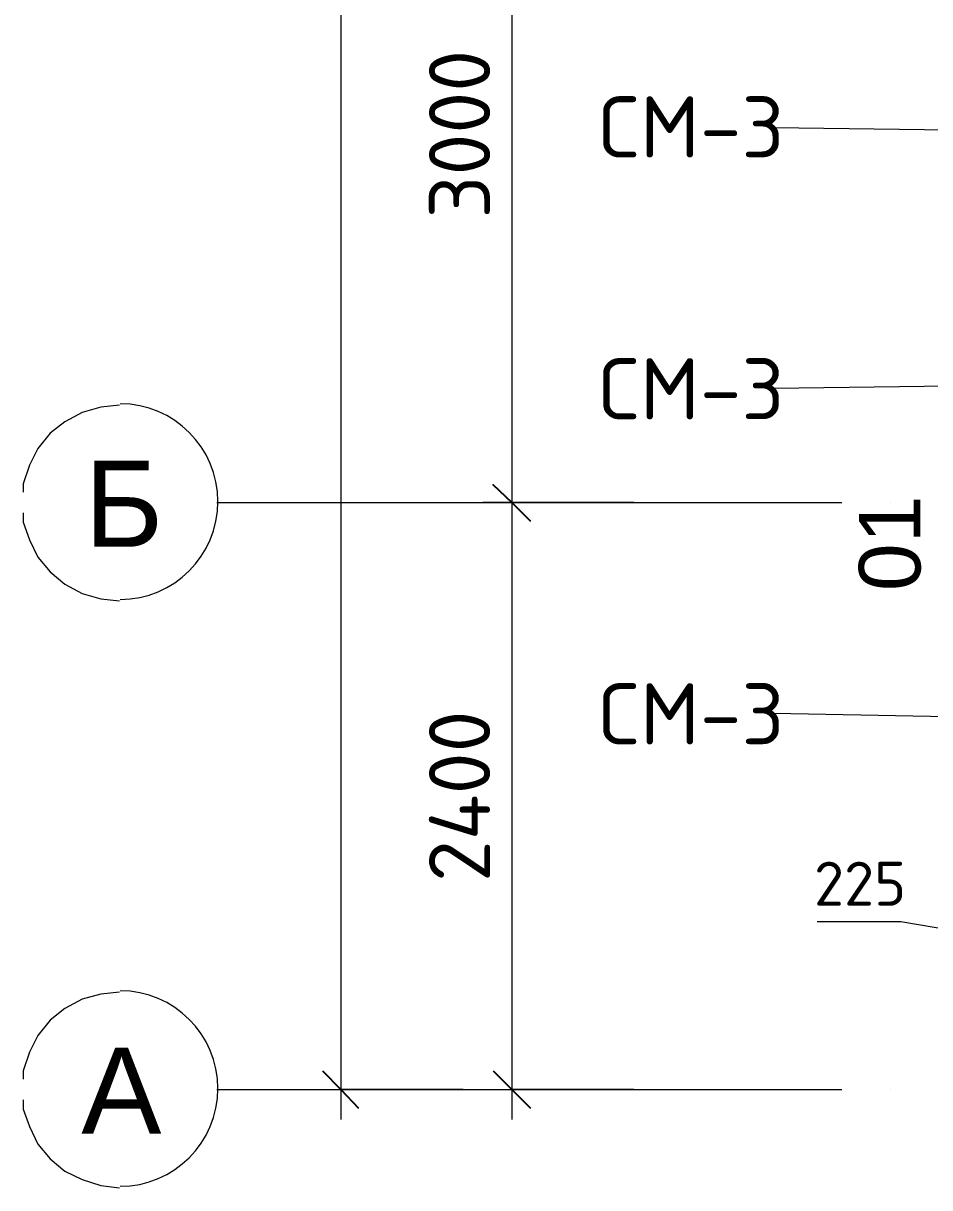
# Model space of a CAD drawing. Header units: millimetres. Extents: x -84737 to 172119, y -43083 to 59399.
# Drawn here: x 2559 to 6267, y 33578 to 38340 of the extents above; entities that cross this region are included whole.
import ezdxf

# ---------------------------------------------------------------- set-up
doc = ezdxf.new("R2010")
doc.units = ezdxf.units.MM
for name, color, linetype in [('PDF _Марки', 7, 'Continuous'), ('PDF _Оси', 7, 'Continuous'), ('PDF _Размеры-100', 7, 'Continuous'), ('PDF _Текст', 7, 'Continuous')]:
    doc.layers.add(name, color=color, linetype=linetype)
doc.styles.add('PDF GOSTCommon', font='arial.ttf')
doc.styles.add('PDF ISOCPEUR', font='isocpeur.ttf')

msp = doc.modelspace()

# ---------------------------------------------------------------- linework, layer by layer
at = {"layer": 'PDF _Марки', "lineweight": 9}
for points in [[(6554.9, 37899.7), (5627.8, 37912.4)], [(6554.9, 36858.4), (5627.8, 36845.7)], [(6554.9, 35499.5), (5627.8, 35516.4)]]:
    msp.add_lwpolyline(points, dxfattribs=at)
at = {"layer": 'PDF _Оси', "lineweight": 9}
for points in [[(2952.4, 36777.9), (2876.2, 36769.5), (2800, 36748.3), (2728.1, 36710.2), (2668.8, 36663.6), (2618, 36600.1), (2584.1, 36532.4), (2558.7, 36456.2), (2558.7, 36422.3)], [(2558.7, 36337.7), (2558.7, 36299.6), (2584.1, 36227.6), (2618, 36155.7), (2668.8, 36096.4), (2728.1, 36045.6), (2800, 36007.5), (2876.2, 35986.3), (2952.4, 35977.9)], [(3350.4, 36380), (4506, 36380)], [(4705, 36380), (4705, 36380)], [(4903.9, 36380), (5907.2, 36380)], [(6106.2, 36380), (6106.2, 36380)], [(2952.4, 34377.7), (2876.2, 34369.3), (2800, 34348.1), (2728.1, 34310), (2668.8, 34263.4), (2618, 34199.9), (2584.1, 34132.2), (2558.7, 34056), (2558.7, 34022.1)], [(3350.4, 33979.8), (4506, 33979.8)], [(4705, 33979.8), (4705, 33979.8)], [(4903.9, 33979.8), (5907.2, 33979.8)], [(6106.2, 33979.8), (6106.2, 33979.8)], [(2558.7, 33937.5), (2558.7, 33899.4), (2584.1, 33827.4), (2618, 33755.4), (2668.8, 33696.2), (2728.1, 33645.4), (2800, 33611.5), (2876.2, 33586.1), (2952.4, 33577.6)]]:
    msp.add_lwpolyline(points, dxfattribs=at)
for centre in [(2954.7, 36383.6), (2954.7, 33983.3)]:
    msp.add_arc(centre, 400, 270, 90, dxfattribs=at)
at = {"layer": 'PDF _Размеры-100', "lineweight": 9}
for points in [[(3858.3, 56898.3), (3858.3, 33857)], [(4556.8, 56898.3), (4556.8, 54680.1), (4556.8, 52876.7), (4556.8, 51077.6), (4556.8, 49879.7), (4556.8, 47178.9), (4556.8, 44478.1), (4556.8, 41777.3), (4556.8, 39377.1), (4556.8, 36380), (5056.3, 36380), (4438.3, 36380), (5056.3, 36380), (4556.8, 36380), (4556.8, 33857)], [(6918.9, 34534.3), (6148.5, 34665.6), (5805.6, 34665.6)], [(3735.6, 33979.8), (4357.9, 33979.8), (3858.3, 33979.8)], [(4438.3, 33979.8), (5056.3, 33979.8), (4556.8, 33979.8)]]:
    msp.add_lwpolyline(points, dxfattribs=at)
at = {"layer": 'PDF _Размеры-100', "lineweight": 25}
msp.add_lwpolyline([(4633, 36303.8), (4556.8, 36380), (4480.6, 36452), (4556.8, 36380)], close=True, dxfattribs=at)
for points in [[(3782.1, 34056), (3858.3, 33979.8), (3930.3, 33903.6)], [(4480.6, 34056), (4556.8, 33979.8), (4633, 33903.6)]]:
    msp.add_lwpolyline(points, dxfattribs=at)

# ---------------------------------------------------------------- texts
at = {"layer": 'PDF _Текст', "attachment_point": 4, "rotation": 90}
for s, insert, char_height, style in [('3000', (4343.3, 37541.4), 250, 'PDF ISOCPEUR'), ('01', (6104.5, 36017.4), 251.59, 'PDF GOSTCommon'), ('2400', (4343.3, 34827.9), 250, 'PDF ISOCPEUR')]:
    msp.add_mtext(s, dxfattribs=dict(at, insert=insert, char_height=char_height, style=style))
at = {"layer": 'PDF _Текст', "attachment_point": 4}
for s, insert, char_height, style in [('СМ-3', (4912.6, 37916), 250, 'PDF ISOCPEUR'), ('СМ-3', (4912.6, 36845), 250, 'PDF ISOCPEUR'), ('Б', (2808.6, 36374.8), 352.2, 'PDF GOSTCommon'), ('СМ-3', (4912.6, 35515.7), 250, 'PDF ISOCPEUR'), ('225', (5793.1, 34821), 180, 'PDF ISOCPEUR'), ('А', (2795.9, 33974.5), 352.2, 'PDF GOSTCommon')]:
    msp.add_mtext(s, dxfattribs=dict(at, insert=insert, char_height=char_height, style=style))

doc.saveas('drawing.dxf')
